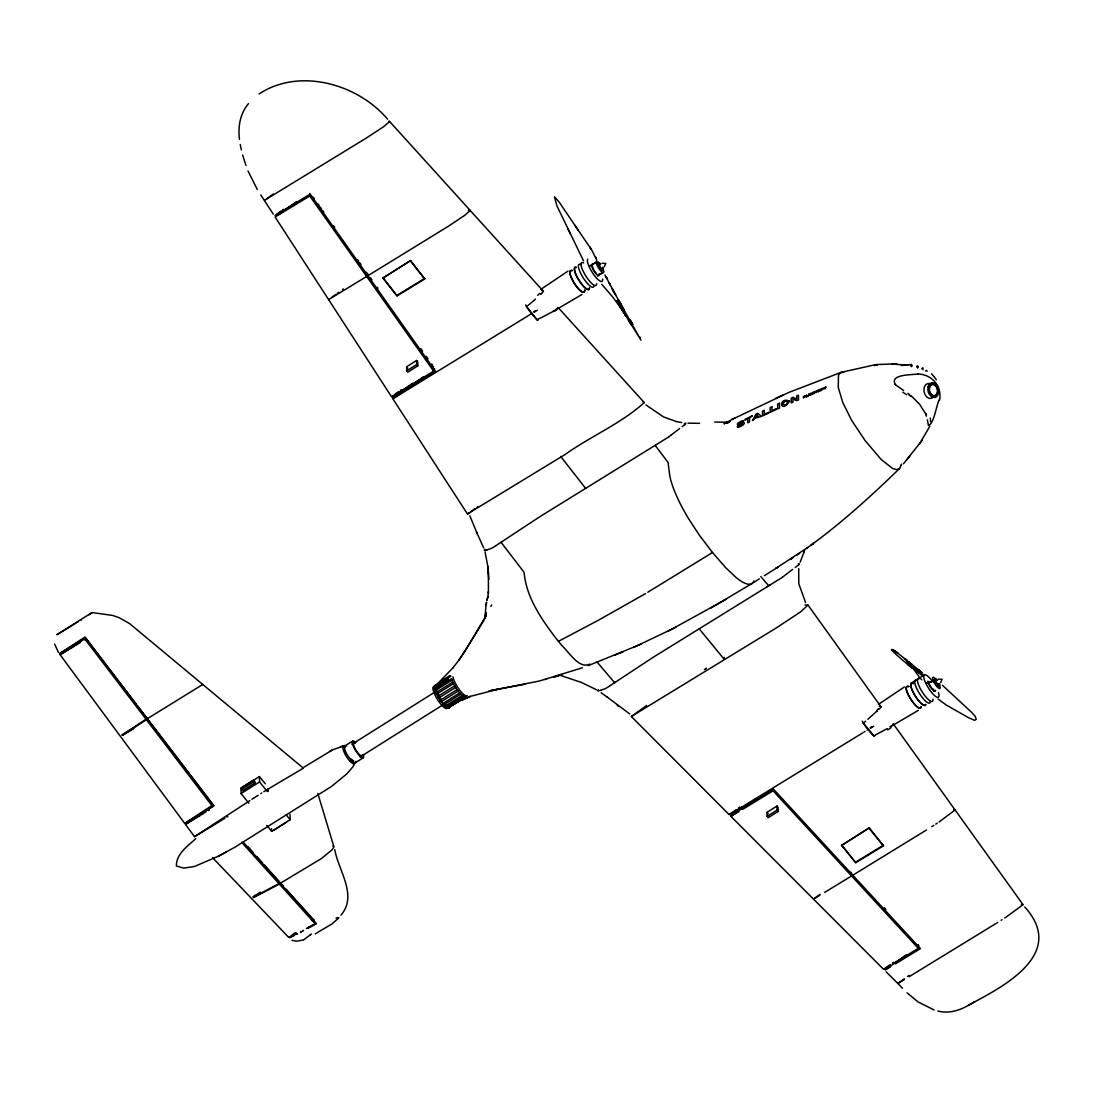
<?xml version="1.0" encoding="UTF-8"?>
<svg xmlns="http://www.w3.org/2000/svg" width="1093" height="1093" viewBox="0 0 1093 1093"><rect width="100%" height="100%" fill="white"/><g stroke="black" fill="none" stroke-linecap="round" stroke-linejoin="round"><path stroke-width="1.5" d="M435.779 692.935L436.599 694.26L453.527 683.603L452.707 682.155L435.888 692.73M841.555 845.435L869.263 827.852L883.458 845.818L855.751 862.732L841.555 845.435L869.263 827.852M855.751 862.732L841.555 844.766M921.29 706.747C919.609 715.341 898.815 684.724 908.87 686.431M443.785 704.794L460.713 694.151M437.746 696.678L438.689 698.072L455.644 687.429L454.674 685.912M340.961 915.128C358.08 895.317 338.215 870.452 334.786 849.63M446.026 707.13L463.09 696.378M448.075 708.1L465.003 697.416M486.112 604.716L484.786 618.611L485.784 614.116M488.407 591.778L488.366 572.828L488.817 579.563M382.864 278.087L410.613 260.544L424.753 278.975L397.06 295.889L382.864 278.087L410.613 260.544M397.06 295.889L382.905 277.458M449.305 707.854L449.018 707.103A12.829 3.429 57.8 0 1 439.427 699.192A12.829 3.429 57.8 0 1 435.014 685.748L444.783 679.395M433.976 686.937L434.44 687.893L448.554 679.013M488.325 593.171L488.448 591.668L488.298 592.966M434.372 685.407L434.659 686.117L445.944 679.013M434.467 689.492L435.123 690.721L452.051 680.065L451.395 678.835M486.494 602.352L486.194 604.962L486.535 602.257M901.315 464.101L901.178 465.031M485.798 615.154L486.18 612.572L485.306 617.477L485.825 614.362M798.71 568.51L798.805 583.758L805.568 602.544M485.62 616.069L485.852 614.608M486.194 612.722L485.524 616.425L485.811 615.045M939.119 684.833L938.218 686.486M487.779 596.778L488.448 593.007M901.124 465.263L899.689 468.391C870.301 496.919 839.807 524.572 806.47 548.454L808.014 547.347L775.716 568.456L778.257 566.98M470.154 210.553L464.525 215.485L448.458 226.183L367.904 275.723M955.036 810.036L938.996 822.032M389.6 121.624L383.329 126.897L365.772 138.387L264.479 200.347M1023.007 904.69L1006.38 916.918M939.065 400.038C935.991 406.869 934.16 422.868 928.599 425.56M487 600.153L487.888 596.641L486.986 599.989M925.634 371.046L926.372 370.349L927.192 371.074M800.158 562.185L804.598 550.53L803.806 552.156M485.401 616.794L469.594 643.545L484.103 620.059M490.921 606.533L491.618 604.853M604.306 266.788L605.782 263.413L602.065 263.29M940.663 682.647L942.139 679.272L938.422 679.149M195.797 838.604C187.832 846.119 176.246 853.633 176.383 865.984L183.747 868.115L194.376 866.489L218.217 856.297L234.599 847.389L331.466 786.468L346.836 773.844L352.861 766.862L355.976 761.329M753.938 580.97L753.637 581.613A50.319 13.444 57.8 0 1 752.735 582.883L752.175 583.361M929.706 426.475L919.268 444.414M589.81 664.079C579.167 669.517 569.084 652.084 561.747 645.389A89.776 23.991 57.8 0 1 560.654 644.064L556.187 638.544A89.776 23.991 57.8 0 1 555.094 637.151C540.789 618.119 526.389 597.147 524.162 572.814A3.101 0.833 57.8 0 0 523.465 571.475L501.031 542.265M464.429 652.125L469.853 643.121L458.828 660.268L464.539 651.947M355.731 762.75C352.506 764.144 339.677 746.396 346.672 745.986M922.178 440.301L903.392 463.856M248.48 103.63C240.146 113.399 237.823 126.856 239.476 139.303M458.923 660.104L452.816 668.014M937.917 685.653L938.75 684.764M906.616 459.948L909.718 456.218M452.898 667.891L435.97 685.379M899.594 468.487L896.643 469.607L892.516 468.419L881.054 459.361L865.055 440.506L851.707 420.463L842.84 402.661L838.276 387.455L838.468 375.186L840.503 372.604L843.851 372.371M540.707 294.4L540.953 294.167A8.348 2.473 -44.8 0 0 543.002 291.749M876.613 711.379L873.772 713.948M91.88 612.804L90.637 613.719M872.87 714.754L867.856 719.249M863.525 723.088L865.683 721.175M535.488 299.086L531.102 302.87M530.378 303.485L528.356 305.207M527.454 305.972L526.607 306.682L536.936 319.634A4.918 1.312 57.8 0 0 537.414 319.989L538.016 320.194M934.515 690.298L933.736 690.913M671.225 434.959L679.627 428.538M671.034 435.11L670.187 435.793A13.662 5.356 -39 0 1 668.875 436.79M923.025 369.694L922.861 367.767L921.754 368.874M797.835 565.464L795.185 567.472M684.15 425.122L684.368 424.958A9.974 3.907 -39 0 0 685.584 423.975L685.748 423.046A11.832 4.632 -39 0 0 684.355 423.565M289.126 937.357L295.096 932.807M684.081 425.191L682.141 426.666M303.909 939.652L309.975 935.089M253.111 896.752L255.216 895.14M253.426 897.203L260.216 892.066M296.217 932.835L289.877 937.794M792.534 569.453L783.763 576.216A13.662 5.356 -39 0 1 782.451 577.2M310.234 934.884L311.478 933.969M811.443 544.942L813.575 543.385L810.938 545.298M635.088 713.852L643.381 707.813M270.914 195.702L266.596 198.83M271.474 195.292L273.277 193.994M281.065 211.058L276.816 214.146M277.745 215.184L292.145 204.801M331.507 297.556L335.729 294.482M337.327 293.334L338.68 292.35M398.48 391.759L394.751 394.464M400.475 390.31L401.227 389.777M395.502 395.639L409.711 385.378M396.076 396.499L423.51 376.757M644.283 707.171L646.619 705.463M732.652 812.208L735.849 809.886M738.171 808.205L739.688 807.112M733.389 812.96L736.914 810.405M737.242 810.173L738.212 809.462M734.373 813.957L749.784 802.836M816.567 896.902L820.023 894.388M886.587 967.264L890.33 964.545M887.584 968.261L901.616 958.137M901.042 981.186L904.321 978.809M282.554 209.979L283.47 209.323M474.895 508.751L470.81 511.702M634.159 714.535L632.382 715.806M732.023 812.673L729.318 814.599M732.761 813.411L730.657 814.982M741.56 807.044L739.292 808.683L740.084 808.137M733.745 814.408L731.914 815.72M816.375 897.039L813.67 898.992M893.405 962.332L892.435 963.029M886.245 967.51L884.128 969.026L889.565 965.816M887.243 968.507L885.344 969.86L890.549 966.813M900.331 981.705L897.872 983.468L886.095 971.827M342.533 289.577L343.393 288.962M410.189 385.037L411.146 384.34M477.122 507.138L477.928 506.565M907.655 976.391L909.021 975.421M292.569 204.5L295.219 202.588M295.684 202.26L296.613 201.604M364.994 273.469L366.592 272.321L366.674 276.474L328.706 299.55M432.432 367.371L433.552 366.579M411.665 383.971L412.717 383.219M433.183 369.83L434.522 368.86M750.304 802.453L751.356 801.702M753.446 800.199L754.539 799.42M849.876 872.952L850.941 872.187M916.672 945.636L917.683 944.912M902.463 957.523L904.69 955.924M905.605 955.268L906.534 954.613M917.819 946.524L918.912 945.732M933.299 681.486L926.946 682.77M880.726 706.379L807.946 605.03L800.786 611.766L775.907 628.188L632.123 715.983M392.524 397.784L435.683 371.552L310.193 194.117L275.012 215.43M309.715 193.488L309.756 196.002L275.778 216.592M392.496 396.076L391.772 396.622M393.822 398.125L393.056 398.685M312.024 920.443L313.322 919.527L304.756 909.963M312.516 920.962L314.169 919.787M730.179 813.984L736.518 810.268M730.083 814.039L729.414 814.545M558.058 307.447L644.242 402.566C621.589 423.319 590.521 436.353 565.423 454.292L468.569 513.286M731.19 816.239L738.882 811.634M581.982 294.468L553.768 311.081M468.87 513.204L468.105 513.614M918.339 710.327L890.126 726.941M897.954 983.399L903.05 980.353M467.599 513.97L468.323 513.532M600.289 274.111L602.694 272.54L600.317 274.193M599.838 274.425L599.224 274.917M90.2 614.02L89.052 614.799M890.344 726.667L890.617 726.476A8.348 4.003 -32.6 0 0 893.282 724.495M259.219 93.889C299.468 67.315 357.876 83.942 387.537 119.151M597.488 276.023L598.021 275.682M540.83 289.372L568.032 271.105M878.43 704.384L904.389 686.964M796.879 555.121L799.68 553.249M496.263 545.448L501.988 541.622M501.605 541.882L539.874 516.688L666.716 438.184A23.855 9.345 -39 0 0 667.495 437.706L667.673 437.596A11.873 4.645 -39 0 0 668.807 436.831M609.839 685.871L615.564 682.046M615.181 682.305L653.45 657.112L767.368 586.627M495.976 545.639L495.088 546.227A14.496 5.684 -39 0 1 491.194 548.413L487.232 549.875M764.39 575.669L777.615 567.349M609.552 686.062L608.664 686.65A14.496 5.684 -39 0 1 604.771 688.836L600.767 690.298M873.717 726.203L870.615 728.266M537.278 310.248L534.163 312.297M222.412 819.818L194.554 836.651L185.468 824.436L213.681 805.924L84.926 637.069L59.473 653.682L85.705 637.765M194.568 836.637L249.832 800.622M122.047 734.933L147.159 718.497M790.758 559.097L792.958 557.662L790.184 559.479M870.247 727.706L871.831 726.667M533.808 311.737L535.379 310.699M147.5 718.934L122.389 735.37L133.701 728.662M213.927 805.705L211.851 805.568L184.785 823.33L213.518 805.951M147.213 718.784L202.738 684.491M531.854 313.486L393.726 398.262M135.997 703.81L86.333 638.899L84.653 638.777L60.238 654.734L71.578 647.889M867.159 730.028L868.211 729.345M937.193 823.193L935.772 824.108M251.936 799.284L253.508 798.273M865.069 731.381L864.016 732.05M1005.546 917.451L1004.713 917.983M254.027 797.945L256.623 796.278M933.846 825.338L931.81 826.636M257.142 795.936L258.18 795.28M862.869 732.775L740.849 807.672M260.762 793.641L261.787 792.999M263.809 791.701L265.326 790.745M1002.008 919.705L1001.106 920.279M655.144 445.357L668.055 462.421L669.558 474.171M265.818 790.43L303.348 768.174M768.721 585.78L760.796 576.558M406.637 366.77L416.638 360.471L417.731 361.824L417.813 365.841L407.812 372.139L406.719 370.787L406.637 366.77L407.73 368.109M406.719 370.787L416.72 364.488L416.638 360.471M241.43 787.67L253.754 779.924L254.847 781.263L254.874 783.053L242.564 790.813L241.43 787.67L242.523 789.023M265.244 783.777L259.424 776.576L240.952 788.203L241.061 793.559L248.835 803.164M241.471 789.46L253.781 781.7L253.754 779.924M241.061 793.559L259.533 781.946L259.424 776.576M442.884 679.942L449.933 675.501M442.474 681.445L450.944 676.116M447.119 679.026L434.181 686.8M343.393 746.888L352.615 741.068M451.669 678.78L434.631 689.382M351.973 744.265L434.222 692.497M437.774 696.487L454.702 685.83M458.145 691.077L441.217 701.733L440.411 700.955L440.151 700.271L457.079 689.601L458.049 691.09M360.103 756.984L442.351 705.217M354.05 763.57L363.286 757.763M449.018 707.103L461.724 699.11M752.107 583.484A60.566 16.176 57.8 0 1 740.426 580.725L737.147 578.361A64.719 17.297 57.8 0 1 736.463 577.828L725.506 567.527L712.513 552.511L647.835 592.215M266.788 825.365L271.638 831.377L290.11 819.75L290 814.381M274.234 829.97L286.544 822.209M751.875 583.553L710.778 608.104M753.378 582.61L759.307 578.88M769.868 585.056L780.293 578.607A23.855 9.345 -39 0 0 781.071 578.129L781.249 578.019A11.873 4.645 -39 0 0 782.383 577.254M767.177 586.75L770.059 584.933M911.179 683.152L924.254 674.928M767.013 812.331L777.027 806.033L778.107 807.385L778.202 811.402L768.188 817.701L767.095 816.348L767.013 812.331L768.106 813.684M767.095 816.348L777.109 810.063L777.027 806.033M81.442 619.69L80.458 620.305M926.454 830.011L852.786 875.22M997.718 922.41L996.734 923.025M995.709 923.667L909.048 976.746M78.081 621.78L77.043 622.423M303.062 767.751L332.818 749.702L345.046 745.522L340.388 746.71M75.991 623.078L75.28 623.516M631.453 716.489L632.26 715.983M897.899 983.454L902.435 988.263M74.925 623.734L73.518 624.609M392.319 396.281L433.648 371.169L433.579 368.109M72.63 625.141L69.856 626.849M86.333 638.899L84.68 639.911M631.371 716.543L728.922 814.381M397.087 295.26L424.794 278.346M69.337 627.163L68.012 627.983M80.39 642.534L79.283 643.217M730.93 814.818L737.898 810.637M855.751 862.076L883.458 845.149M814.353 898.569L819.75 895.331M918.188 944.557L918.27 948.328L894.47 962.865M67.192 628.475L56.863 634.732L91.867 612.626M78.177 643.886L77.371 644.378M77.097 644.542L75.786 645.348M74.761 645.963L72.056 647.616M226.797 817.14L227.795 816.539M223.368 819.231L224.816 818.343M208.503 810.528L209.378 809.995M205.101 812.577L205.935 812.072M202.697 814.039L201.549 814.736M203.093 813.807L203.885 813.315M824.696 892.366L851.556 875.971L851.502 873.198M895.44 963.862L920.443 948.601L773.352 789.037L741.573 808.424M133.414 728.184L122.238 734.933M199.336 816.075L197.942 816.922M199.691 815.856L200.415 815.419M197.259 817.332L195.961 818.11M195.032 818.671L185.537 824.395M742.557 809.435L773.065 790.813L918.27 948.328M974.819 1001.625L971.814 1003.415M904.335 979.588L903.569 980.052M596.109 262.347L596.942 261.842L594.961 262.948M887.311 728.58L875.165 735.07M553.14 311.45L542.401 317.107M645.526 593.595L598.144 620.373L558.427 641.345M594.797 263.044L589.974 265.954L595.139 262.921M329.553 751.438L332.559 749.839M726.544 599.046L668.124 631.194M973.863 1002.267C1008.497 983.946 1065.429 951.853 1024.742 906.971M968.166 1005.464L974.587 1001.857M316.41 923.694L312.68 919.186M971.513 1003.593L968.767 1005.109M315.945 923.954L314.497 924.774M314.716 923.886L313.431 924.596M313.91 925.088L309.934 927.274M312.844 924.924L310.549 926.195M724.372 423.647L732.351 419.247M723.99 423.852L726.695 422.363M309.975 926.495L308.854 927.11L309.387 927.588M280.273 883.294L321.424 858.551L332.149 849.726L333.871 847.089L332.887 846.009M315.331 933.791L332.067 923.899L338.871 917.847M308.581 927.26L307.748 927.711M308.827 927.889L308.007 928.326M734.974 417.827L731.818 419.534L788.927 392.401L841.05 372.385M280.273 882.98L253.33 897.121M280.518 883.486L253.549 897.64M307.201 928.012L306.382 928.449M302.98 930.266L303.553 930.717L302.324 931.373M300.78 931.427L301.6 931.755M301.122 932.001L300.438 932.37M917.874 367.794C919.855 365.144 914.978 365.376 917.355 367.808M218.217 856.297L226.128 852.144M726.722 423.1L730.083 421.351L726.189 423.333L729.714 421.857L725.424 423.059L729.277 422.226L714.644 422.035M297.61 933.846L296.613 933.613M968.138 1005.478C959.067 1010.711 948.205 1013.839 937.821 1011.025M296.627 934.351L295.465 934.214M294.645 935.376L293.552 935.184M293.675 935.868L292.637 935.649M291.954 936.004L292.664 936.387M675.884 627.259L633.407 647.48M292.022 936.715L290.656 936.66M740.576 421.515L742.584 420.723A2.842 1.175 -33.1 0 1 743.254 420.655A2.773 1.148 -33.1 0 1 743.786 420.873L739.114 423.578L742.898 422.567A2.76 1.134 -33.1 0 1 744.196 422.827L744.224 423.141A3.006 1.243 -33.1 0 1 743.827 424.111A2.91 1.202 -33.1 0 1 742.666 425.232L741.314 426.092A8.225 3.402 -33.1 0 1 740.371 426.571L738.718 427.185A3.115 1.298 -33.1 0 1 737.652 427.172L737.147 426.571L739.278 425.969A1.762 0.724 -33.1 0 0 740.057 425.86L740.576 425.655A3.866 1.599 -33.1 0 0 741.177 425.341L742.106 423.838A2.405 0.997 -33.1 0 0 741.641 423.961A14.878 6.162 -33.1 0 0 740.945 424.207L738.581 424.958A2.623 1.093 -33.1 0 1 738.048 424.999L737.884 424.972A2.541 1.052 -33.1 0 1 737.474 424.699A2.814 1.161 -33.1 0 1 737.42 424.453A2.623 1.093 -33.1 0 1 737.83 423.578M588.307 665.596L641.55 643.955M926.386 682.838L933.354 681.103M873.84 735.726L863.374 723.224A4.918 1.312 57.8 0 1 862.896 722.391L862.281 721.093M541.582 317.489L537.128 319.552M822.25 389.19L821.43 389.532M782.615 395.16L775.839 398.262M461.533 700.353L470.345 696.364L461.642 700.299M336.07 918.161L337.764 917.573M821.417 389.135L822.141 388.848M821.567 389.723L820.911 390.652L820.829 389.108L822.687 388.398M614.457 655.308L623.229 651.742M582.46 667.768L539.395 681.021L499.105 688.973M810.842 393.589L809.886 394.669M470.222 696.419L498.64 689.055L489.022 690.899L525.35 684.163M487.013 549.943L485.92 550.244A13.294 5.205 -39 0 1 485.456 550.339L485.415 550.353A4.973 1.954 -39 0 1 484.909 550.407L484.841 550.407M554.124 677.004L561.993 674.627L553.604 677.073M600.59 690.352L599.497 690.653A13.294 5.205 -39 0 1 599.032 690.762L598.991 690.762A4.973 1.954 -39 0 1 598.486 690.831L598.418 690.831M546.705 679.081L545.065 679.532M841.528 372.262L875.643 364.638M303.512 939.966L296.64 941.182L292.022 940.322M911.207 364.475L910.524 365.69L911.521 366.633L912.218 365.486L911.453 364.488L901.411 365.54M804.94 605.016L807.946 605.03M468.323 210.225L469.935 210.28M1021.381 904.444L1022.816 904.485M876.04 364.584L891.751 363.996L907.791 365.24M953.629 809.667L954.817 809.763M699.588 423.305L687.962 423.169M388.602 121.282L389.409 121.378M917.915 373.902C913.584 375.09 888.978 373.806 895.317 384.422M643.217 402.347L644.269 402.593M897.257 364.242L891.751 363.996M92.044 612.572L112.675 615.427L119.369 617.791L129.684 623.666L303.417 768.201M819.545 390.01L818.247 391.089M681.731 422.554L676.266 421.556M818.466 391.28L819.777 390.256M676.471 421.597L663.437 416.87L646.018 404.984M559.165 674.968L581.312 682.415L596.641 689.806M460.563 694.219L459.647 692.935L442.72 703.591L443.649 704.889M822.332 389.723L823.07 389.436M934.146 1009.973L918.12 1001.967L907.053 992.84M462.926 696.46L462.148 695.49L445.193 706.092L446.149 707.007M464.839 697.525L464.224 696.842L447.256 707.431L447.939 708.196M466.014 697.252L448.663 707.485L449.168 707.963M629.664 713.893L607.243 697.143M942.412 685.27L971.773 712.486L975.147 716.311L976.254 719.29L974.56 720.355L968.152 717.5L946.306 705.067L938.095 699.001M895.659 651.578C877.023 639.992 927.315 680.433 907.75 664.312L911.193 667.017M903.638 390.529L896.178 385.255M572.404 270.49C563.168 269.206 582.296 299.742 584.892 290.164M447.051 706.31L444.509 704.015M892.749 649.515L897.94 653.272L894.334 650.622L895.836 651.701M913.885 668.137L923.271 675.816M601.205 692.757L607.544 697.389M907.928 393.384L909.499 394.505M921.986 674.955L916.371 670.911L922.656 675.337L910.797 666.716L914.295 669.381M921.235 674.422L922.478 675.337L918.202 671.99M896.52 652.207L907.463 660.855L904.813 658.669M911.822 664.38L909.048 662.153L922.656 673.138M911.015 395.652L919.568 404.164L925.347 413.373M905.537 659.284L910.961 663.697M918.243 669.64L920.552 671.567L919.117 670.364M912.696 667.058L915.347 669.503M910.824 665.241L908.666 663.191L911.179 665.582M908.884 663.369L910.524 664.968L907.586 662.057L909.977 664.476M883.636 969.382L730.944 816.403M907.217 661.689L909.581 664.107L907.859 662.344M288.866 937.562L212.52 857.609M906.944 661.388L909.335 663.875M931.523 373.792L934.392 377.044M920.812 678.78L921.795 679.832M884.401 907.709L885.876 909.321M389.545 121.432L543.221 291.066M243.111 842.102L312.42 918.885M241.621 842.279L315.085 923.681L313.322 919.527M248.056 846.761L252.934 852.198M256.8 856.502L262.58 862.951M264.506 865.096L283.237 885.972M286.12 889.183L295.356 899.484M296.217 900.441L304.36 909.513M601.765 284.289L613.077 297.419L626.221 315.74L619.895 305.972M596.997 661.934L614.608 682.688M533.999 316.383L529.982 311.437M870.356 732.255L866.339 727.296M869.249 828.521L883.458 845.818M585.67 488.434L560.682 456.409M699.247 628.858L723.785 658.792L724.317 657.371M416.72 364.488L417.813 365.841M777.109 810.063L778.202 811.402M259.533 781.946L267.293 791.537M286.229 814.941L290.11 819.75M253.781 781.7L254.874 783.053M712.513 552.511L699.465 535.338L688.358 518.355A64.719 17.297 57.8 0 1 687.675 517.194L684.314 511.36A60.566 16.176 57.8 0 1 672.127 484.595L671.444 482.382A50.319 13.444 57.8 0 1 670.501 479.035L669.845 476.193A32.599 8.703 57.8 0 1 669.558 474.184M410.572 261.172L424.753 278.975M911.562 666.443L919.076 676.608M934.529 377.222L935.444 378.465M137.718 706.064L186.179 769.431M187.012 770.51L189.472 773.735M190.168 774.65L197.123 783.736M197.819 784.637L213.449 805.104M211.851 805.568L84.653 638.777M184.69 823.384L60.156 654.789M893.254 723.826L1022.952 904.539M440.862 699.493L435.601 688.453M313.199 197.177L314.374 198.83M317.885 203.79L319.06 205.429M320.235 207.083L321.41 208.736M322.585 210.389L323.76 212.028M333.474 225.704L334.731 227.481M357.575 259.628L358.695 261.213M359.829 262.812L360.95 264.397M367.412 273.482L368.163 274.534M370.431 277.718L371.934 279.849M377.208 287.281L377.959 288.333M420.764 348.585L422.595 351.154M426.243 356.291L428.073 358.859M431.721 364.01L432.637 365.294M433.648 371.169L309.756 196.002M574.932 225.363L591.9 250.283L596.723 260.107M58.448 652.425L54.65 644.132M578.088 230.022L558.919 201.727L554.452 196.836L556.911 205.853L583.525 260.844M623.037 310.945L626.207 315.74M260.776 194.937L273.264 214.146M935.854 379.066L936.318 379.79M604.921 274.917L615.605 294.946M391.526 396.759L275.135 217.056M393.07 399.136L467.49 514.052M616.848 300.876L625.497 315.371L616.848 300.876L622.942 310.726M622.559 310.453L640.963 340.155L613.282 290.834L615.564 294.864M619.813 305.794L622.86 310.658L619.868 305.876M257.279 189.472L247.988 170.945M628.338 320.167L631.235 325.004M621.275 304.92L624.158 309.77M476.685 532.4L477.163 533.357M476.726 532.469L469.867 515.882M640.033 337.669L639.61 336.74M476.466 531.963L483.639 547.825M567.909 228.697L570.327 233.806M595.753 257.21L596.245 258.467M925.894 414.766L926.358 416.173M245.966 165.549L242.632 155.015M485.046 551.842L487.888 566.68M928.408 425.095L927.301 419.808M317.817 793.463L333.83 846.515M240.241 144.522L241.348 149.932M488.475 573.388L487.984 566.557L488.27 572.937M811.348 394.3L810.678 394.122L811.921 394.218A1.653 0.751 -29.2 0 1 809.571 395.092M271.583 828.685L271.638 831.377M268.181 788.709L268.236 791.4M363.436 754.894A9.905 2.651 57.8 0 1 359.802 756.042A9.905 2.651 57.8 0 1 352.574 744.251A9.905 2.651 57.8 0 1 355.853 742.543M354.132 763.515A9.905 2.651 57.8 0 1 345.538 755.044A9.905 2.651 57.8 0 1 344.896 747.038M362.384 754.648A7.692 2.049 57.8 0 1 356.181 750.44A7.692 2.049 57.8 0 1 355.225 743.199M352.506 761.835A7.692 2.049 57.8 0 1 350.347 760.564M467.312 695.708A12.829 3.429 57.8 0 1 459.647 690.052A12.829 3.429 57.8 0 1 452.98 676.758M447.665 707.54A12.829 3.429 57.8 0 1 436.858 698.523A12.829 3.429 57.8 0 1 435.342 686.978M464.867 696.965A12.829 3.429 57.8 0 1 457.789 690.598A12.829 3.429 57.8 0 1 451.778 679.19M353.667 760.81A7.692 2.049 57.8 0 1 351.277 758.993M539.846 293.334A25.166 7.419 -44.2 0 1 537.66 295.329M543.371 291.162A2.063 0.82 -43.2 0 1 543.412 291.544M541.786 290.642A11.722 4.973 -46.4 0 1 543.221 290.779M526.43 306.477A5.67 1.517 57.8 0 1 525.76 304.838M529.968 311.286A12.242 3.265 57.8 0 1 526.457 306.587M891.082 727.733A25.166 12.119 -33.2 0 1 887.735 729.837M893.418 724.031A2.063 0.792 -34.8 0 1 893.391 724.276M874.714 735.603A5.67 1.517 57.8 0 1 873.894 736.067A12.242 3.265 57.8 0 1 870.37 732.146M557.635 308.007A6.066 2.418 -33 0 1 555.777 309.469M556.132 310.152A18.239 8.375 -31.6 0 1 554.165 311.423M553.768 310.877A25.89 10.042 -31.8 0 1 553.072 311.3M537.496 320.222A12.242 3.265 57.8 0 1 534.012 316.287M706.133 668.37A3.962 1.612 -39.3 0 1 705.518 668.848M879.305 706.256A10.056 4.208 -44 0 1 880.548 706.31M880.862 706.57A1.872 0.806 -47 0 1 880.835 706.952M880.972 707.021A6.066 2.323 -44.9 0 1 879.086 709.22M878.417 708.838A18.239 5.779 -45.9 0 1 876.996 710.259M877.296 710.942A25.89 10.097 -46.2 0 1 876.682 711.529M866.325 727.146A12.242 3.265 57.8 0 1 862.828 722.446M706.297 668.274A3.962 1.558 -39 0 1 704.425 669.558M597.762 690.803A7.774 3.047 -39 0 1 598.418 689.751M797.945 565.368A9.372 3.662 -39 0 0 799.256 564.302L799.106 563.537A12.638 4.946 -39 0 0 798.409 563.783M484.185 550.394A7.774 3.047 -39 0 1 484.923 549.219M809.257 394.792A1.653 0.751 -29.2 0 1 810.104 393.603A1.653 0.751 -29.2 0 1 811.798 393.056M737.679 423.578A3.921 1.626 -33.1 0 1 740.562 421.597M874.25 365.622A5.848 4.823 12.9 0 1 877.337 364.939M932.916 397.387A7.555 5.342 76.7 0 1 924.05 391.608A7.555 5.342 76.7 0 1 930.621 384.108M902.873 392.25A50.305 15.398 33.5 0 1 906.712 394.792M909.062 394.969A33.487 18.39 32.7 0 1 910.524 396.076M926.003 413.455A33.487 19.961 33.4 0 1 926.509 414.875M930.198 418.018A50.305 24.688 43.5 0 1 930.594 421.666M928.654 425.273A10.616 2.2 -81.9 0 1 928.504 424.74M917.915 373.984A24.21 22.693 -26.4 0 1 939.584 400.106M896.028 385.351A10.616 7.296 21.9 0 1 895.167 384.49M602.448 268.263A4.249 1.134 57.8 0 1 601.56 269.985A4.249 1.134 57.8 0 1 598.131 264.725A4.249 1.134 57.8 0 1 599.661 264.014M599.114 273.906A6.599 1.762 57.8 0 1 596.874 274.616A6.599 1.762 57.8 0 1 592.16 267.539A6.599 1.762 57.8 0 1 592.843 264.492M602.858 268.564A6.599 1.762 57.8 0 1 601.819 271.993A6.599 1.762 57.8 0 1 596.313 263.194A6.599 1.762 57.8 0 1 599.948 263.919M596.218 273.154A3.771 1.011 57.8 0 1 593.677 269.889A3.771 1.011 57.8 0 1 592.952 267.034M602.789 267.184A3.771 1.011 57.8 0 1 602.339 269.247A3.771 1.011 57.8 0 1 599.155 264.479A3.771 1.011 57.8 0 1 600.672 264M593.936 285.82A13.444 3.593 57.8 0 1 582.801 277.157A13.444 3.593 57.8 0 1 580.97 264.643M596.641 283.688A13.444 3.593 57.8 0 1 585.739 275.873A13.444 3.593 57.8 0 1 583.662 262.948M589.578 287.883A13.212 3.525 57.8 0 1 579.126 280.6A13.212 3.525 57.8 0 1 576.435 267.32M602.626 279.166A13.212 3.525 57.8 0 1 594.059 275.04A13.212 3.525 57.8 0 1 587.802 259.15M584.659 290A12.733 3.402 57.8 0 1 574.85 283.811A12.733 3.402 57.8 0 1 572.008 270.627M589.291 287.951A12.733 3.402 57.8 0 1 579.222 280.518A12.733 3.402 57.8 0 1 576.271 267.58M938.586 683.644A4.249 1.134 57.8 0 1 938.122 685.994A4.249 1.134 57.8 0 1 934.542 680.734A4.249 1.134 57.8 0 1 936.018 679.873M935.567 690.298A6.599 1.762 57.8 0 1 931.96 689.109A6.599 1.762 57.8 0 1 927.93 681.089M939.393 684.805A6.599 1.762 57.8 0 1 938.095 687.784A6.599 1.762 57.8 0 1 932.698 679.149A6.599 1.762 57.8 0 1 936.032 679.436M933.477 689.15A3.771 1.011 57.8 0 1 930.43 686.445A3.771 1.011 57.8 0 1 929.596 682.811M939.42 683.685A3.771 1.011 57.8 0 1 938.272 684.751A3.771 1.011 57.8 0 1 935.376 679.805A3.771 1.011 57.8 0 1 937.493 680.392M930.307 701.241A13.444 3.593 57.8 0 1 919.664 693.823A13.444 3.593 57.8 0 1 916.918 680.311M932.971 699.069A13.444 3.593 57.8 0 1 922.615 692.538A13.444 3.593 57.8 0 1 919.623 678.616M925.867 704.534A13.212 3.525 57.8 0 1 914.745 695.257A13.212 3.525 57.8 0 1 913.188 683.371M938.491 692.716A13.212 3.525 57.8 0 1 932.944 693.987A13.212 3.525 57.8 0 1 923.735 676.758A13.212 3.525 57.8 0 1 932.329 681.199M921.03 706.72A12.733 3.402 57.8 0 1 910.483 698.509A12.733 3.402 57.8 0 1 908.748 686.664M925.511 704.479A12.733 3.402 57.8 0 1 914.636 694.834A12.733 3.402 57.8 0 1 913.365 683.753M782.766 404.041C788.736 408.55 788.955 395.079 782.766 404.041M789.624 401.172C779.787 415.121 778.148 396.021 789.624 401.172M755.126 418.236L752.503 420.518L755.891 414.192L757.791 413.318L761.452 416.419L755.126 418.236M756.834 414.875L755.673 417.184L758.105 416.064L756.834 414.875M825.42 387.25L823.439 388.056L825.119 388.944L826.076 386.99L825.42 387.25M752.08 415.941L745.071 419.316L745.084 420.122L747.708 418.851L747.776 422.8L749.552 421.939L749.484 418.004L752.08 415.941M771.89 406.815L770.1 407.662L770.182 412.362L776.44 409.438L776.413 408.632L771.959 410.722L771.89 406.815M764.253 410.394L762.449 411.228L762.545 415.927L768.803 413.017L768.789 412.225L764.321 414.302L764.253 410.394M779.432 403.276L777.629 404.109L777.71 408.85L779.514 408.017L779.432 403.276M808.765 394.218L808.287 395.994L808.765 394.218M806.402 395.242L805.91 397.019L807.877 396.172L806.47 396.513L806.402 395.242M812.987 392.414L812.495 394.19L814.736 393.22L814.654 391.69L812.987 392.414M805.309 395.693L803.396 396.513L803.478 398.043L805.309 395.693M817.304 390.57L815.091 391.772L816.553 392.455L817.304 390.57M792.999 397.415L791.209 398.153L791.291 402.893L792.999 402.197L792.944 399.095L796.674 400.68L798.518 399.929L798.436 395.188L796.729 395.885L796.783 399.054L792.999 397.415M618.01 705.764L617.258 705.163L618.051 705.805M590.876 248.698L589.824 247.127L590.876 248.698M626.125 315.645L623.024 310.863L626.084 315.59M632.71 324.389L629.923 319.607L632.71 324.389M621.193 304.769L618.433 299.933L621.193 304.769M606.984 278.469L606.314 277.267L606.984 278.469M613.31 290.711L612.189 288.648L613.255 290.67M610.195 284.781L609.361 283.155L610.195 284.781M818.534 391.595A1.626 0.751 -28.3 0 0 820.46 389.887A1.626 0.751 -28.3 0 0 818.042 390.392A1.626 0.751 -28.3 0 0 818.534 391.595M929.091 387.824A5.848 4.14 76.7 0 0 934.351 395.844A5.848 4.14 76.7 0 0 936.182 386.662A5.848 4.14 76.7 0 0 929.091 387.824M929.487 387.728A5.848 4.14 76.7 0 0 934.747 395.748A5.848 4.14 76.7 0 0 936.578 386.567A5.848 4.14 76.7 0 0 929.487 387.728M927.971 387.141A7.555 5.342 76.7 0 0 934.747 397.497A7.555 5.342 76.7 0 0 937.111 385.651A7.555 5.342 76.7 0 0 927.971 387.141"/></g></svg>
